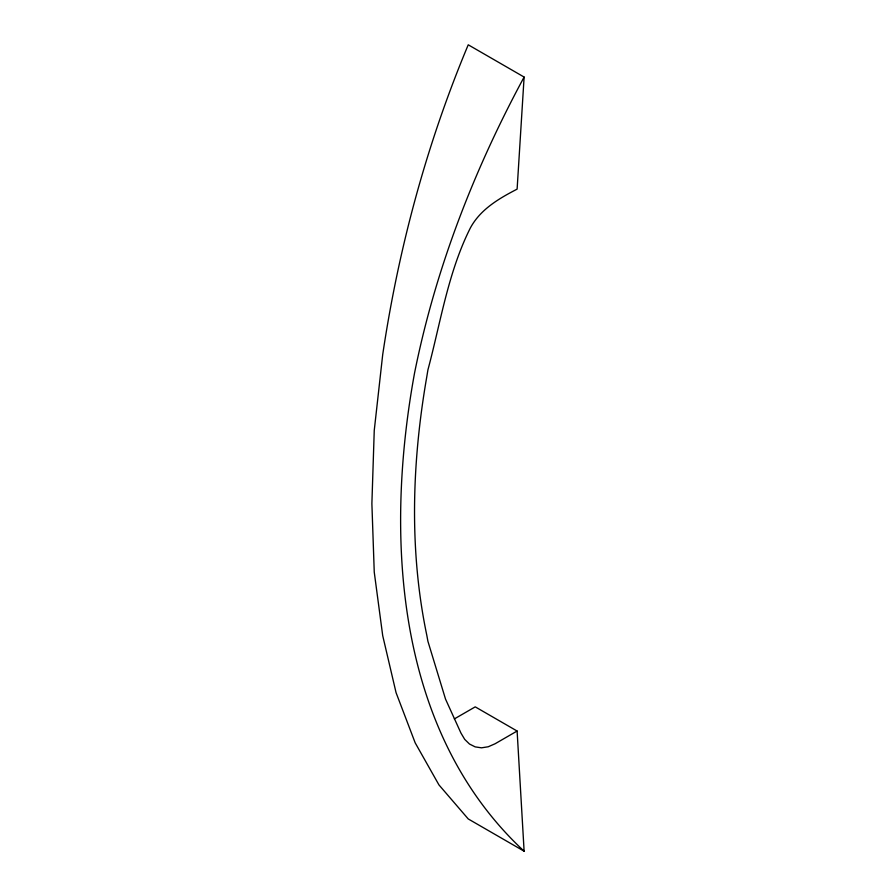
<?xml version="1.0" encoding="UTF-8"?>
<svg xmlns="http://www.w3.org/2000/svg" width="896" height="896" viewBox="0 0 896 896"><rect width="100%" height="100%" fill="white"/><g stroke="black" fill="none" stroke-linecap="round" stroke-linejoin="round"><path stroke-width="1.34" d="M524.115 77.056L517.115 189.134C499.005 198.486 480.402 209.339 470.389 227.898C448.101 272.16 440.642 322.37 427.93 369.835L426.787 376.768C411.958 462.123 409.002 550.032 426.787 635.197L427.93 641.357L445.536 699.126L460.958 733.074L464.71 739.379L469.47 744.016L475.182 746.883L481.51 747.824L488.219 746.771L495.062 743.781L517.115 731.035L524.115 851.2L468.238 818.944L438.95 784.907L415.173 742.829L396.066 692.675L382.715 635.678L374.248 572.118L371.885 503.63L374.248 430.45L382.715 354.547C398.53 248.338 426.698 143.886 468.238 44.8L524.115 77.056C473.928 169.994 435.378 269.214 414.568 372.949C384.731 535.73 394.845 731.192 524.115 851.2M454.339 718.928L475.238 706.866L517.115 731.035"/></g></svg>
